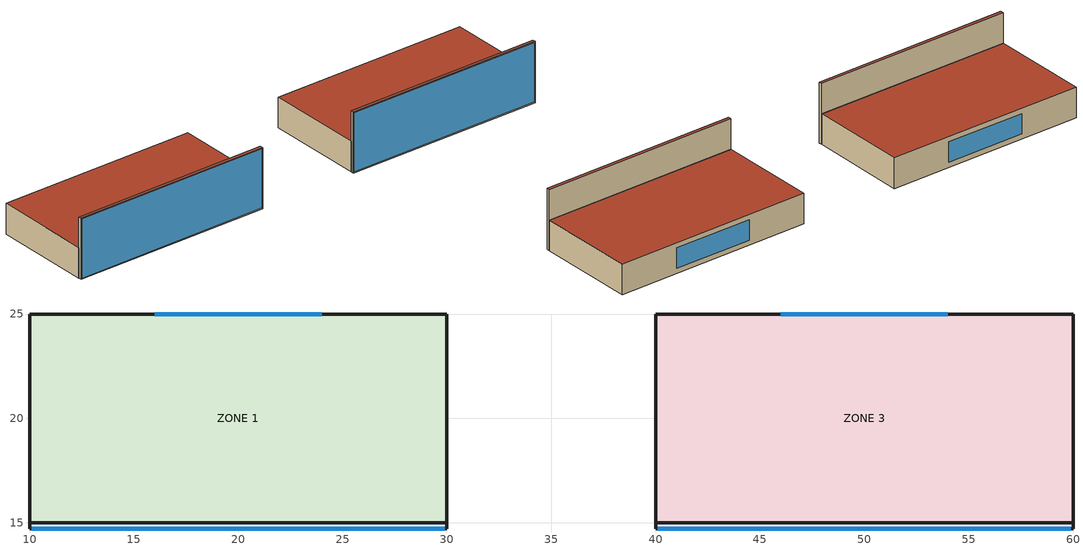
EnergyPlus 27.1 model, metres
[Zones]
ZONE 1
 floor adiabatic (SLAB FLOOR): 30,15 10,15 10,25 30,25 z0
 wall outside (EXTERIOR): 30,15 30,25 10,25 10,15 z0:3
 wall to ZONE 2 (ThermalChimney IN): 10,15 30,15 z0:3
 window (DOUBLE PANE WINDOW): 24,25 16,25 z0.5:2.5
 roof outside (ROOF31): 10,25 10,15 30,15 30,25 z3
ZONE 2
 floor adiabatic (SLAB FLOOR): 30,14.7 10,14.7 10,15 30,15 z0
 wall outside (EXTERIOR): 10,15 10,14.7 30,14.7 30,15 z0:6
 wall outside (ThermalChimney OUT): 30,15 10,15 z3:6
 window (SGL CLR LOW IRON 3 MM): 10.1,14.7 29.9,14.7 z0.1:5.9
 roof outside (ROOF31): 10,15 10,14.7 30,14.7 30,15 z6
ZONE 3
 floor adiabatic (SLAB FLOOR): 60,15 40,15 40,25 60,25 z0
 wall outside (EXTERIOR): 60,15 60,25 40,25 40,15 z0:3
 wall to ZONE 4 (ThermalChimney IN): 40,15 60,15 z0:3
 window (DOUBLE PANE WINDOW): 54,25 46,25 z0.5:2.5
 roof outside (ROOF31): 40,25 40,15 60,15 60,25 z3
ZONE 4
 floor adiabatic (SLAB FLOOR): 60,14.7 40,14.7 40,15 60,15 z0
 wall outside (EXTERIOR): 40,15 40,14.7 60,14.7 60,15 z0:6
 wall outside (ThermalChimney OUT): 60,15 40,15 z3:6
 window (SGL CLR LOW IRON 3 MM): 40.1,14.7 59.9,14.7 z0.1:5.9
 roof outside (ROOF31): 40,15 40,14.7 60,14.7 60,15 z6
[Building]
BUILDING #1: North Axis {deg}=0; Terrain=Suburbs; Loads Convergence Tolerance Value {W}=0.04; Temperature Convergence Tolerance Value {deltaC}=0.25; Solar Distribution=FullInteriorAndExterior; Maximum Number of Warmup Days=25; Minimum Number of Warmup Days=6
[Site:Location]
CEDAR_CITY_UT_USA_WMO_724755: Latitude {deg}=37.7; Longitude {deg}=-113.08; Time Zone {hr}=-7; Elevation {m}=1712
[SizingPeriod:DesignDay] Day of Month=21; Humidity Condition Type=Wetbulb; Barometric Pressure {Pa}=82379; Rain Indicator=No; Snow Indicator=No; Daylight Saving Time Indicator=No; Solar Model Indicator=ASHRAEClearSky
Name | Month | Day Type | Maximum Dry-Bulb Temperature {C} | Daily Dry-Bulb Temperature Range {deltaC} | Wetbulb or DewPoint at Maximum Dry-Bulb {C} | Wind Speed {m/s} | Wind Direction {deg} | Sky Clearness
CEDAR_CITY Ann Clg 1% Condns DB=>MWB | 7 | SummerDesignDay | 32.9 | 16.3 | 14.8 | 5.3 | 200 | 1
CEDAR_CITY Ann Htg 99% Condns DB | 1 | WinterDesignDay | -12.8 | 0 | -12.8 | 1.2 | 130 | 0
[Site:GroundTemperature:BuildingSurface]
19.77, 19.81, 19.91, 19.89, 19.85, 19.6, 19.38, 19.56, 19.66, 19.74, 19.82, 19.76
[Material]
Name | Roughness | Thickness {m} | Conductivity {W/m-K} | Density {kg/m3} | Specific Heat {J/kg-K} | Thermal Absorptance | Solar Absorptance | Visible Absorptance
A1 - 1 IN STUCCO | Smooth | 0.0253898 | 0.691831 | 1858.142 | 836.8 | 0.9 | 0.92 | 0.92
B12 - 3 IN DENSE INSULATION | VeryRough | 0.0762 | 0.0432394 | 91.30524 | 836.8 | 0.9 | 0.5 | 0.5
C7 - 8 IN LW CONCRETE BLOCK | Rough | 0.203302 | 0.570761 | 608.7016 | 836.8 | 0.9 | 0.65 | 0.65
E8 - 5 / 8 IN PLASTER OR GYP BOARD | Smooth | 0.0158801 | 0.160159 | 784.9047 | 836.8 | 0.9 | 0.92 | 0.92
B3 - 2 IN INSULATION | VeryRough | 0.0509016 | 0.0432394 | 32.03693 | 836.8 | 0.9 | 0.5 | 0.5
TABOR SOLAR ABSORBER | MediumRough | 0.0016 | 392.61 | 8906.26 | 370 | 0.05 | 0.85 | 0.85
CONCRETE - SAND AND GRAVEL 4 IN | MediumRough | 0.101498 | 1.729577 | 2242.585 | 836.8 | 0.9 | 0.6 | 0.6
ROOFING - WOOD SHINGLES | VeryRough | 0.01905 | 0.114152 | 720.8308 | 1255.2 | 0.9 | 0.78 | 0.78
BLBD - SHEATHING NAIL BASE 1 / 2 IN | MediumRough | 0.0127102 | 0.0634755 | 400.4616 | 1297.04 | 0.9 | 0.7 | 0.7
E6 - 1 / 2 IN GYP SHEATHING BOARD | Smooth | 0.0127102 | 0.160159 | 784.9047 | 836.8 | 0.9 | 0.92 | 0.92
[WindowMaterial:Glazing] Optical Data Type=SpectralAverage; Thickness {m}=0.003; Infrared Transmittance at Normal Incidence=0; Front Side Infrared Hemispherical Emissivity=0.84; Back Side Infrared Hemispherical Emissivity=0.84; Conductivity {W/m-K}=0.9
Name | Solar Transmittance at Normal Incidence | Front Side Solar Reflectance at Normal Incidence | Back Side Solar Reflectance at Normal Incidence | Visible Transmittance at Normal Incidence | Front Side Visible Reflectance at Normal Incidence | Back Side Visible Reflectance at Normal Incidence
GLASS - CLEAR SHEET 1 / 8 IN | 0.837 | 0.075 | 0.075 | 0.898 | 0.081 | 0.081
GLASS - LOW IRON 3 MM | 0.899 | 0.079 | 0.079 | 0.913 | 0.082 | 0.082
[WindowMaterial:Gas]
WinAirB1 - AIRSPACE RESISTANCE: Gas Type=AIR; Thickness {m}=0.013
[Construction]
EXTERIOR: A1 - 1 IN STUCCO, B12 - 3 IN DENSE INSULATION, B12 - 3 IN DENSE INSULATION, C7 - 8 IN LW CONCRETE BLOCK, E8 - 5 / 8 IN PLASTER OR GYP BOARD
DOUBLE PANE WINDOW: GLASS - CLEAR SHEET 1 / 8 IN, WinAirB1 - AIRSPACE RESISTANCE, GLASS - CLEAR SHEET 1 / 8 IN
ThermalChimney IN: TABOR SOLAR ABSORBER, A1 - 1 IN STUCCO, B12 - 3 IN DENSE INSULATION, B12 - 3 IN DENSE INSULATION, B3 - 2 IN INSULATION, B3 - 2 IN INSULATION, C7 - 8 IN LW CONCRETE BLOCK, E8 - 5 / 8 IN PLASTER OR GYP BOARD
SLAB FLOOR: CONCRETE - SAND AND GRAVEL 4 IN
ROOF31: ROOFING - WOOD SHINGLES, BLBD - SHEATHING NAIL BASE 1 / 2 IN, B12 - 3 IN DENSE INSULATION, B12 - 3 IN DENSE INSULATION, B3 - 2 IN INSULATION, B3 - 2 IN INSULATION, E6 - 1 / 2 IN GYP SHEATHING BOARD
SGL CLR LOW IRON 3 MM: GLASS - LOW IRON 3 MM
ThermalChimney OUT: E8 - 5 / 8 IN PLASTER OR GYP BOARD, C7 - 8 IN LW CONCRETE BLOCK, B3 - 2 IN INSULATION, B3 - 2 IN INSULATION, B12 - 3 IN DENSE INSULATION, B12 - 3 IN DENSE INSULATION, A1 - 1 IN STUCCO, TABOR SOLAR ABSORBER
[Zone] Type=1; Multiplier=1; Ceiling Height {m}=autocalculate; Volume {m3}=autocalculate
Name | Floor Area {m2} | Zone Inside Convection Algorithm
ZONE 1; ZONE 3
ZONE 2; ZONE 4 | autocalculate | TARP
[ZoneInfiltration:DesignFlowRate] Schedule=Always 1; Design Flow Rate Calculation Method=flow/zone; Design Flow Rate {m3/s}=0.01; Flow Rate per Floor Area {m3/s-m2}=0; Flow Rate per Exterior Surface Area {m3/s-m2}=0; Air Changes per Hour {1/hr}=0; Constant Term Coefficient=1
Name | Zone or ZoneList or Space or SpaceList
Zone1Infiltration | ZONE 1
Zone3Infiltration | ZONE 3
[ZoneThermalChimney] Width of the Absorber Wall {m}=10; Cross Sectional Area of Air Channel Outlet {m2}=0.08; Discharge Coefficient=0.8; Distance from Top of Thermal Chimney to Inlet 1 {m}=6; Relative Ratios of Air Flow Rates Passing through Inlet 1=1; Cross Sectional Areas of Air Channel Inlet 1 {m2}=0.035
Name | Zone | Availability Schedule | Zone or Space Name 1
ThermalChimney 1 | ZONE 2 | ThermalChimneyAvail | ZONE 1
ThermalChimney 2 | ZONE 4 | OFF | ZONE 3
[Schedule:Compact]
ThermalChimneyAvail; Always 1: Through: 12/31, For: AllDays, Until: 24:00, 1
OFF: Through: 12/31, For: AllDays, Until: 24:00, 0
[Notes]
ThermalChimney.idf
Basic file description:  Example of how to simulate a thermal chimney using
existing EnergyPlus objects.  A thermal chimney utilizes solar radiation to
enhance the natural ventilation. It consists of a wall faced with a
selective-surface solar absorber, air gap, and high transmissivity glass pane.
Thermal chimneys are usually South facing (in the Northern Hemisphere) for maximum sun
Highlights:              Thermal Chimney System
Simulation Location/Run: CEDAR_CITY_UT_USA_WMO_724755, 2 design days, 2 run periods.
Location:                CEDAR_CITY, UT
Design Days:             CEDAR_CITY Ann Clg 1% Condns DB=>MWB, MaxDB= -12.8
CEDAR_CITY Ann Htg 99% Condns DB, MaxDB= 32.8
Run Period (Weather File): Winter 1/21, Summer 7/21, CEDAR_CITY_UT_USA_WMO_724755
Run Control:             Design Days Simulation
Building: Two separated fictional buildings are simulated.  The buildings are
identical in size and construction except that one has a thermal chimney
always turned ON and the other one has a thermal chimney always turned OFF.
The thermal chimney is modeled using an additional zone
on the southern face coupled to the main zone with an interzone partition.
All floors use interzone partitions to disconnect them from the ground.
Floor Area:        200.0 m2 (1076 ft2)
Number of Stories: 1
Internal gains description:     None.
People:                         None.
Lights:                         None.
Detached Shading:               None.
Daylight:                       None.
Natural Ventilation:            None.
Compact Schedules:              Yes
HVAC:                           None/Uncontrolled.
Zonal Equipment:                None.
Central Air Handling Equipment: None.
System Equipment Autosize:      None.
Purchased Cooling:              None.
Purchased Heating:              None.
Coils:                          None.
Pumps:                          None.
Boilers:                        None.
Chillers:                       None.
Standard Reports:               None
Timestep or Hourly Variables:   Hourly
Time bins Report:               None
HTML Report:                    None
Environmental Emissions:        None
Utility Tariffs:                None
CEDAR_CITY_UT_USA Annual Cooling (DB=>MWB) 1%, MaxDB=32.9°C MWB=14.8°C
CEDAR_CITY_UT_USA Annual Heating 99%, MaxDB=-12.8°C
